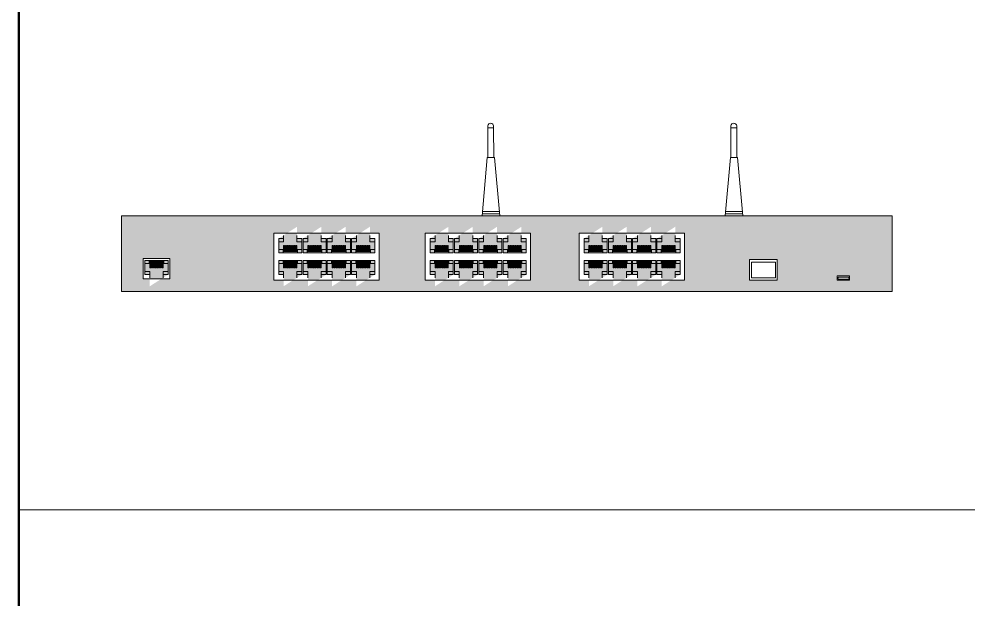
# Model space of a CAD drawing. Header units: millimetres. Extents: x 4247 to 622543, y -201358 to 142419.
# Drawn here: x 4247 to 5393, y -126003 to -125303 of the extents above; entities that cross this region are included whole.
import ezdxf

# ---------------------------------------------------------------- set-up
doc = ezdxf.new("R2010")
doc.units = ezdxf.units.MM
doc.layers.add('Узлы', color=7, linetype='Continuous')

# ---------------------------------------------------------------- blocks, each defined once
blk = doc.blocks.new('Комм')
at = {"lineweight": 15}
h = blk.add_hatch(color=9, dxfattribs=at)
h.dxf.hatch_style = 1
h.paths.add_polyline_path([(244313.4, 138772.4), (249936.9, 138772.4), (249936.9, 139324.5), (244313.4, 139324.5)])
h.paths.add_polyline_path([(244471.4, 139013.5), (244666.2, 139013.5), (244666.2, 138865), (244471.4, 138865)], flags=16)
h.paths.add_polyline_path([(244485.5, 138998.9), (244654, 138998.9), (244654, 138894.8), (244520.7, 138809.9), (244520.7, 138894.8), (244485.5, 138894.8)], flags=16)
h.paths.add_polyline_path([(245424.9, 139197.7), (246193.4, 139197.7), (246193.4, 138855.2), (245424.9, 138855.2)], flags=16)
h.paths.add_polyline_path([(245461.3, 139158), (245594.3, 139243.5), (245594.3, 139158), (245629.8, 139158), (245629.8, 139054), (245461.3, 139054)], flags=16)
h.paths.add_polyline_path([(245461.3, 138998.9), (245629.8, 138998.9), (245629.8, 138894.8), (245496.5, 138809.9), (245496.5, 138894.8), (245461.3, 138894.8)], flags=16)
h.paths.add_polyline_path([(245638.6, 139158), (245771.6, 139243.5), (245771.6, 139158), (245807.1, 139158), (245807.1, 139054), (245638.6, 139054)], flags=16)
h.paths.add_polyline_path([(245638.6, 138998.9), (245807.1, 138998.9), (245807.1, 138894.8), (245673.8, 138809.9), (245673.8, 138894.8), (245638.6, 138894.8)], flags=16)
h.paths.add_polyline_path([(245815.9, 139158), (245948.8, 139243.5), (245948.8, 139158), (245984.4, 139158), (245984.4, 139054), (245815.9, 139054)], flags=16)
h.paths.add_polyline_path([(245815.9, 138998.9), (245984.4, 138998.9), (245984.4, 138894.8), (245851.1, 138809.9), (245851.1, 138894.8), (245815.9, 138894.8)], flags=16)
h.paths.add_polyline_path([(245993.1, 139158), (246126.1, 139243.5), (246126.1, 139158), (246161.6, 139158), (246161.6, 139054), (245993.1, 139054)], flags=16)
h.paths.add_polyline_path([(245993.1, 138998.9), (246161.6, 138998.9), (246161.6, 138894.8), (246028.3, 138809.9), (246028.3, 138894.8), (245993.1, 138894.8)], flags=16)
h.paths.add_polyline_path([(246529.7, 139197.7), (247298.2, 139197.7), (247298.2, 138855.2), (246529.7, 138855.2)], flags=16)
h.paths.add_polyline_path([(246566.1, 139158), (246699.1, 139243.5), (246699.1, 139158), (246734.6, 139158), (246734.6, 139054), (246566.1, 139054)], flags=16)
h.paths.add_polyline_path([(246566.1, 138998.9), (246734.6, 138998.9), (246734.6, 138894.8), (246601.3, 138809.9), (246601.3, 138894.8), (246566.1, 138894.8)], flags=16)
h.paths.add_polyline_path([(246743.4, 139158), (246876.4, 139243.5), (246876.4, 139158), (246911.9, 139158), (246911.9, 139054), (246743.4, 139054)], flags=16)
h.paths.add_polyline_path([(246743.4, 138998.9), (246911.9, 138998.9), (246911.9, 138894.8), (246778.6, 138809.9), (246778.6, 138894.8), (246743.4, 138894.8)], flags=16)
h.paths.add_polyline_path([(246920.7, 139158), (247053.7, 139243.5), (247053.7, 139158), (247089.2, 139158), (247089.2, 139054), (246920.7, 139054)], flags=16)
h.paths.add_polyline_path([(246920.7, 138998.9), (247089.2, 138998.9), (247089.2, 138894.8), (246955.9, 138809.9), (246955.9, 138894.8), (246920.7, 138894.8)], flags=16)
h.paths.add_polyline_path([(247098, 139158), (247230.9, 139243.5), (247230.9, 139158), (247266.5, 139158), (247266.5, 139054), (247098, 139054)], flags=16)
h.paths.add_polyline_path([(247098, 138998.9), (247266.5, 138998.9), (247266.5, 138894.8), (247133.2, 138809.9), (247133.2, 138894.8), (247098, 138894.8)], flags=16)
h.paths.add_polyline_path([(247652, 139197.7), (248420.6, 139197.7), (248420.6, 138855.2), (247652, 138855.2)], flags=16)
h.paths.add_polyline_path([(247688.5, 139158), (247821.5, 139243.5), (247821.5, 139158), (247857, 139158), (247857, 139054), (247688.5, 139054)], flags=16)
h.paths.add_polyline_path([(247688.5, 138998.9), (247857, 138998.9), (247857, 138894.8), (247723.7, 138809.9), (247723.7, 138894.8), (247688.5, 138894.8)], flags=16)
h.paths.add_polyline_path([(247865.8, 139158), (247998.7, 139243.5), (247998.7, 139158), (248034.3, 139158), (248034.3, 139054), (247865.8, 139054)], flags=16)
h.paths.add_polyline_path([(247865.8, 138998.9), (248034.3, 138998.9), (248034.3, 138894.8), (247901, 138809.9), (247901, 138894.8), (247865.8, 138894.8)], flags=16)
h.paths.add_polyline_path([(248043, 139158), (248176, 139243.5), (248176, 139158), (248211.5, 139158), (248211.5, 139054), (248043, 139054)], flags=16)
h.paths.add_polyline_path([(248043, 138998.9), (248211.5, 138998.9), (248211.5, 138894.8), (248078.2, 138809.9), (248078.2, 138894.8), (248043, 138894.8)], flags=16)
h.paths.add_polyline_path([(248220.3, 139158), (248353.3, 139243.5), (248353.3, 139158), (248388.8, 139158), (248388.8, 139054), (248220.3, 139054)], flags=16)
h.paths.add_polyline_path([(248220.3, 138998.9), (248388.8, 138998.9), (248388.8, 138894.8), (248255.5, 138809.9), (248255.5, 138894.8), (248220.3, 138894.8)], flags=16)
h.paths.add_polyline_path([(248894.9, 139004.3), (249096.9, 139004.3), (249096.9, 138855.2), (248894.9, 138855.2)], flags=16)
h.paths.add_polyline_path([(248909.9, 138984.9), (249085.4, 138984.9), (249085.4, 138872.2), (248909.9, 138872.2)], flags=0)
h.paths.add_polyline_path([(249533.7, 138885.7), (249625.6, 138885.7), (249625.6, 138855.2), (249533.7, 138855.2)], flags=16)
h.paths.add_polyline_path([(249545.3, 138877.5), (249611.6, 138877.5, -1), (249616.4, 138861.8), (249550.1, 138861.8, -1)], flags=0)
at = {"lineweight": 5}
for p, q in [((245496.5, 139158), (245461.3, 139158)), ((245461.3, 139158), (245461.3, 139054)), ((245496.5, 139180.7), (245496.5, 139134.8)), ((245594.3, 139134.8), (245594.3, 139180.7)), ((245629.8, 139158), (245594.3, 139158)), ((245629.8, 139054), (245629.8, 139158)), ((245673.8, 139158), (245638.6, 139158)), ((245638.6, 139158), (245638.6, 139054)), ((245673.8, 139180.7), (245673.8, 139134.8)), ((245771.6, 139134.8), (245771.6, 139180.7)), ((245807.1, 139158), (245771.6, 139158)), ((245807.1, 139054), (245807.1, 139158)), ((245851.1, 139158), (245815.9, 139158)), ((245815.9, 139158), (245815.9, 139054)), ((245851.1, 139180.7), (245851.1, 139134.8)), ((245948.8, 139134.8), (245948.8, 139180.7)), ((245984.4, 139158), (245948.8, 139158)), ((245984.4, 139054), (245984.4, 139158)), ((246028.3, 139158), (245993.1, 139158)), ((245993.1, 139158), (245993.1, 139054)), ((246028.3, 139180.7), (246028.3, 139134.8)), ((246126.1, 139134.8), (246126.1, 139180.7)), ((246161.6, 139158), (246126.1, 139158)), ((246161.6, 139054), (246161.6, 139158)), ((246601.3, 139158), (246566.1, 139158)), ((246566.1, 139158), (246566.1, 139054)), ((246601.3, 139180.7), (246601.3, 139134.8)), ((246699.1, 139134.8), (246699.1, 139180.7)), ((246734.6, 139158), (246699.1, 139158)), ((246734.6, 139054), (246734.6, 139158)), ((246778.6, 139158), (246743.4, 139158)), ((246743.4, 139158), (246743.4, 139054)), ((246778.6, 139180.7), (246778.6, 139134.8)), ((246876.4, 139134.8), (246876.4, 139180.7)), ((246911.9, 139158), (246876.4, 139158)), ((246911.9, 139054), (246911.9, 139158)), ((246955.9, 139158), (246920.7, 139158)), ((246920.7, 139158), (246920.7, 139054)), ((246955.9, 139180.7), (246955.9, 139134.8)), ((247053.7, 139134.8), (247053.7, 139180.7)), ((247089.2, 139158), (247053.7, 139158)), ((247089.2, 139054), (247089.2, 139158)), ((247133.2, 139158), (247098, 139158)), ((247098, 139158), (247098, 139054)), ((247133.2, 139180.7), (247133.2, 139134.8)), ((247230.9, 139134.8), (247230.9, 139180.7)), ((247266.5, 139158), (247230.9, 139158)), ((247266.5, 139054), (247266.5, 139158)), ((247723.7, 139158), (247688.5, 139158)), ((247688.5, 139158), (247688.5, 139054)), ((247723.7, 139180.7), (247723.7, 139134.8)), ((247821.5, 139134.8), (247821.5, 139180.7)), ((247857, 139158), (247821.5, 139158)), ((247857, 139054), (247857, 139158)), ((247901, 139158), (247865.8, 139158)), ((247865.8, 139158), (247865.8, 139054)), ((247901, 139180.7), (247901, 139134.8)), ((247998.7, 139134.8), (247998.7, 139180.7)), ((248034.3, 139158), (247998.7, 139158)), ((248034.3, 139054), (248034.3, 139158)), ((248078.2, 139158), (248043, 139158)), ((248043, 139158), (248043, 139054)), ((248078.2, 139180.7), (248078.2, 139134.8)), ((248176, 139134.8), (248176, 139180.7)), ((248211.5, 139158), (248176, 139158)), ((248211.5, 139054), (248211.5, 139158)), ((248255.5, 139158), (248220.3, 139158)), ((248220.3, 139158), (248220.3, 139054)), ((248255.5, 139180.7), (248255.5, 139134.8)), ((248353.3, 139134.8), (248353.3, 139180.7)), ((248388.8, 139158), (248353.3, 139158)), ((248388.8, 139054), (248388.8, 139158)), ((245461.3, 139134.8), (245496.5, 139134.8)), ((245492.8, 139077.6), (245461.3, 139077.6)), ((245492.8, 139077.6), (245492.8, 139054)), ((245504.4, 139108.1), (245497.2, 139108.1)), ((245497.2, 139108.1), (245497.2, 139063.1)), ((245504.4, 139108.1), (245504.4, 139063.1)), ((245517, 139108.1), (245510.1, 139108.1)), ((245510.1, 139108.1), (245510.1, 139063.1)), ((245517, 139108.1), (245517, 139063.1)), ((245529.9, 139108.1), (245522.6, 139108.1)), ((245522.6, 139108.1), (245522.6, 139063.1)), ((245529.9, 139108.1), (245529.9, 139063.1)), ((245542.4, 139108.1), (245535.5, 139108.1)), ((245535.5, 139108.1), (245535.5, 139063.1)), ((245542.4, 139108.1), (245542.4, 139063.1)), ((245555.3, 139108.1), (245548.4, 139108.1)), ((245548.4, 139108.1), (245548.4, 139063.1)), ((245555.3, 139108.1), (245555.3, 139063.1)), ((245568.2, 139108.1), (245561, 139108.1)), ((245561, 139108.1), (245561, 139063.1)), ((245568.2, 139108.1), (245568.2, 139063.1)), ((245580.8, 139108.1), (245573.9, 139108.1)), ((245573.9, 139108.1), (245573.9, 139063.1)), ((245580.8, 139108.1), (245580.8, 139063.1)), ((245593.7, 139108.1), (245586.8, 139108.1)), ((245586.8, 139108.1), (245586.8, 139063.1)), ((245593.7, 139108.1), (245593.7, 139063.1)), ((245629.8, 139134.8), (245594.3, 139134.8)), ((245598.1, 139077.6), (245629.8, 139077.6)), ((245598.1, 139077.6), (245598.1, 139054)), ((245638.6, 139134.8), (245673.8, 139134.8)), ((245670, 139077.6), (245638.6, 139077.6)), ((245670, 139077.6), (245670, 139054)), ((245681.7, 139108.1), (245674.4, 139108.1)), ((245674.4, 139108.1), (245674.4, 139063.1)), ((245681.7, 139108.1), (245681.7, 139063.1)), ((245694.2, 139108.1), (245687.3, 139108.1)), ((245687.3, 139108.1), (245687.3, 139063.1)), ((245694.2, 139108.1), (245694.2, 139063.1)), ((245707.1, 139108.1), (245699.9, 139108.1)), ((245699.9, 139108.1), (245699.9, 139063.1)), ((245707.1, 139108.1), (245707.1, 139063.1)), ((245719.7, 139108.1), (245712.8, 139108.1)), ((245712.8, 139108.1), (245712.8, 139063.1)), ((245719.7, 139108.1), (245719.7, 139063.1)), ((245732.6, 139108.1), (245725.7, 139108.1)), ((245725.7, 139108.1), (245725.7, 139063.1)), ((245732.6, 139108.1), (245732.6, 139063.1)), ((245745.5, 139108.1), (245738.2, 139108.1)), ((245738.2, 139108.1), (245738.2, 139063.1)), ((245745.5, 139108.1), (245745.5, 139063.1)), ((245758.1, 139108.1), (245751.1, 139108.1)), ((245751.1, 139108.1), (245751.1, 139063.1)), ((245758.1, 139108.1), (245758.1, 139063.1)), ((245770.9, 139108.1), (245764, 139108.1)), ((245764, 139108.1), (245764, 139063.1)), ((245770.9, 139108.1), (245770.9, 139063.1)), ((245807.1, 139134.8), (245771.6, 139134.8)), ((245775.3, 139077.6), (245807.1, 139077.6)), ((245775.3, 139077.6), (245775.3, 139054)), ((245815.9, 139134.8), (245851.1, 139134.8)), ((245847.3, 139077.6), (245815.9, 139077.6)), ((245847.3, 139077.6), (245847.3, 139054)), ((245858.9, 139108.1), (245851.7, 139108.1)), ((245851.7, 139108.1), (245851.7, 139063.1)), ((245858.9, 139108.1), (245858.9, 139063.1)), ((245871.5, 139108.1), (245864.6, 139108.1)), ((245864.6, 139108.1), (245864.6, 139063.1)), ((245871.5, 139108.1), (245871.5, 139063.1)), ((245884.4, 139108.1), (245877.2, 139108.1)), ((245877.2, 139108.1), (245877.2, 139063.1)), ((245884.4, 139108.1), (245884.4, 139063.1)), ((245897, 139108.1), (245890.1, 139108.1)), ((245890.1, 139108.1), (245890.1, 139063.1)), ((245897, 139108.1), (245897, 139063.1)), ((245909.9, 139108.1), (245902.9, 139108.1)), ((245902.9, 139108.1), (245902.9, 139063.1)), ((245909.9, 139108.1), (245909.9, 139063.1)), ((245922.8, 139108.1), (245915.5, 139108.1)), ((245915.5, 139108.1), (245915.5, 139063.1)), ((245922.8, 139108.1), (245922.8, 139063.1)), ((245935.3, 139108.1), (245928.4, 139108.1)), ((245928.4, 139108.1), (245928.4, 139063.1)), ((245935.3, 139108.1), (245935.3, 139063.1)), ((245948.2, 139108.1), (245941.3, 139108.1)), ((245941.3, 139108.1), (245941.3, 139063.1)), ((245948.2, 139108.1), (245948.2, 139063.1)), ((245984.4, 139134.8), (245948.8, 139134.8)), ((245952.6, 139077.6), (245984.4, 139077.6)), ((245952.6, 139077.6), (245952.6, 139054)), ((245993.1, 139134.8), (246028.3, 139134.8)), ((246024.6, 139077.6), (245993.1, 139077.6)), ((246024.6, 139077.6), (246024.6, 139054)), ((246036.2, 139108.1), (246029, 139108.1)), ((246029, 139108.1), (246029, 139063.1)), ((246036.2, 139108.1), (246036.2, 139063.1)), ((246048.8, 139108.1), (246041.9, 139108.1)), ((246041.9, 139108.1), (246041.9, 139063.1)), ((246048.8, 139108.1), (246048.8, 139063.1)), ((246061.7, 139108.1), (246054.4, 139108.1)), ((246054.4, 139108.1), (246054.4, 139063.1)), ((246061.7, 139108.1), (246061.7, 139063.1)), ((246074.2, 139108.1), (246067.3, 139108.1)), ((246067.3, 139108.1), (246067.3, 139063.1)), ((246074.2, 139108.1), (246074.2, 139063.1)), ((246087.1, 139108.1), (246080.2, 139108.1)), ((246080.2, 139108.1), (246080.2, 139063.1)), ((246087.1, 139108.1), (246087.1, 139063.1)), ((246100, 139108.1), (246092.8, 139108.1)), ((246092.8, 139108.1), (246092.8, 139063.1)), ((246100, 139108.1), (246100, 139063.1)), ((246112.6, 139108.1), (246105.7, 139108.1)), ((246105.7, 139108.1), (246105.7, 139063.1)), ((246112.6, 139108.1), (246112.6, 139063.1)), ((246125.5, 139108.1), (246118.6, 139108.1)), ((246118.6, 139108.1), (246118.6, 139063.1)), ((246125.5, 139108.1), (246125.5, 139063.1)), ((246161.6, 139134.8), (246126.1, 139134.8)), ((246129.9, 139077.6), (246161.6, 139077.6)), ((246129.9, 139077.6), (246129.9, 139054)), ((246566.1, 139134.8), (246601.3, 139134.8)), ((246597.6, 139077.6), (246566.1, 139077.6)), ((246597.6, 139077.6), (246597.6, 139054)), ((246609.2, 139108.1), (246602, 139108.1)), ((246602, 139108.1), (246602, 139063.1)), ((246609.2, 139108.1), (246609.2, 139063.1)), ((246621.8, 139108.1), (246614.9, 139108.1)), ((246614.9, 139108.1), (246614.9, 139063.1)), ((246621.8, 139108.1), (246621.8, 139063.1)), ((246634.7, 139108.1), (246627.4, 139108.1)), ((246627.4, 139108.1), (246627.4, 139063.1)), ((246634.7, 139108.1), (246634.7, 139063.1)), ((246647.2, 139108.1), (246640.3, 139108.1)), ((246640.3, 139108.1), (246640.3, 139063.1)), ((246647.2, 139108.1), (246647.2, 139063.1)), ((246660.1, 139108.1), (246653.2, 139108.1)), ((246653.2, 139108.1), (246653.2, 139063.1)), ((246660.1, 139108.1), (246660.1, 139063.1)), ((246673, 139108.1), (246665.8, 139108.1)), ((246665.8, 139108.1), (246665.8, 139063.1)), ((246673, 139108.1), (246673, 139063.1)), ((246685.6, 139108.1), (246678.7, 139108.1)), ((246678.7, 139108.1), (246678.7, 139063.1)), ((246685.6, 139108.1), (246685.6, 139063.1)), ((246698.5, 139108.1), (246691.6, 139108.1)), ((246691.6, 139108.1), (246691.6, 139063.1)), ((246698.5, 139108.1), (246698.5, 139063.1)), ((246734.6, 139134.8), (246699.1, 139134.8)), ((246702.9, 139077.6), (246734.6, 139077.6)), ((246702.9, 139077.6), (246702.9, 139054)), ((246743.4, 139134.8), (246778.6, 139134.8)), ((246774.8, 139077.6), (246743.4, 139077.6)), ((246774.8, 139077.6), (246774.8, 139054)), ((246786.5, 139108.1), (246779.2, 139108.1)), ((246779.2, 139108.1), (246779.2, 139063.1)), ((246786.5, 139108.1), (246786.5, 139063.1)), ((246799.1, 139108.1), (246792.1, 139108.1)), ((246792.1, 139108.1), (246792.1, 139063.1)), ((246799.1, 139108.1), (246799.1, 139063.1)), ((246811.9, 139108.1), (246804.7, 139108.1)), ((246804.7, 139108.1), (246804.7, 139063.1)), ((246811.9, 139108.1), (246811.9, 139063.1)), ((246824.5, 139108.1), (246817.6, 139108.1)), ((246817.6, 139108.1), (246817.6, 139063.1)), ((246824.5, 139108.1), (246824.5, 139063.1)), ((246837.4, 139108.1), (246830.5, 139108.1)), ((246830.5, 139108.1), (246830.5, 139063.1)), ((246837.4, 139108.1), (246837.4, 139063.1)), ((246850.3, 139108.1), (246843.1, 139108.1)), ((246843.1, 139108.1), (246843.1, 139063.1)), ((246850.3, 139108.1), (246850.3, 139063.1)), ((246862.9, 139108.1), (246856, 139108.1)), ((246856, 139108.1), (246856, 139063.1)), ((246862.9, 139108.1), (246862.9, 139063.1)), ((246875.8, 139108.1), (246868.8, 139108.1)), ((246868.8, 139108.1), (246868.8, 139063.1)), ((246875.8, 139108.1), (246875.8, 139063.1)), ((246911.9, 139134.8), (246876.4, 139134.8)), ((246880.2, 139077.6), (246911.9, 139077.6)), ((246880.2, 139077.6), (246880.2, 139054)), ((246920.7, 139134.8), (246955.9, 139134.8)), ((246952.1, 139077.6), (246920.7, 139077.6)), ((246952.1, 139077.6), (246952.1, 139054)), ((246963.7, 139108.1), (246956.5, 139108.1)), ((246956.5, 139108.1), (246956.5, 139063.1)), ((246963.7, 139108.1), (246963.7, 139063.1)), ((246976.3, 139108.1), (246969.4, 139108.1)), ((246969.4, 139108.1), (246969.4, 139063.1)), ((246976.3, 139108.1), (246976.3, 139063.1)), ((246989.2, 139108.1), (246982, 139108.1)), ((246982, 139108.1), (246982, 139063.1)), ((246989.2, 139108.1), (246989.2, 139063.1)), ((247001.8, 139108.1), (246994.9, 139108.1)), ((246994.9, 139108.1), (246994.9, 139063.1)), ((247001.8, 139108.1), (247001.8, 139063.1)), ((247014.7, 139108.1), (247007.8, 139108.1)), ((247007.8, 139108.1), (247007.8, 139063.1)), ((247014.7, 139108.1), (247014.7, 139063.1)), ((247027.6, 139108.1), (247020.3, 139108.1)), ((247020.3, 139108.1), (247020.3, 139063.1)), ((247027.6, 139108.1), (247027.6, 139063.1)), ((247040.1, 139108.1), (247033.2, 139108.1)), ((247033.2, 139108.1), (247033.2, 139063.1)), ((247040.1, 139108.1), (247040.1, 139063.1)), ((247053, 139108.1), (247046.1, 139108.1)), ((247046.1, 139108.1), (247046.1, 139063.1)), ((247053, 139108.1), (247053, 139063.1)), ((247089.2, 139134.8), (247053.7, 139134.8)), ((247057.4, 139077.6), (247089.2, 139077.6)), ((247057.4, 139077.6), (247057.4, 139054)), ((247098, 139134.8), (247133.2, 139134.8)), ((247129.4, 139077.6), (247098, 139077.6)), ((247129.4, 139077.6), (247129.4, 139054)), ((247141, 139108.1), (247133.8, 139108.1)), ((247133.8, 139108.1), (247133.8, 139063.1)), ((247141, 139108.1), (247141, 139063.1)), ((247153.6, 139108.1), (247146.7, 139108.1)), ((247146.7, 139108.1), (247146.7, 139063.1)), ((247153.6, 139108.1), (247153.6, 139063.1)), ((247166.5, 139108.1), (247159.3, 139108.1)), ((247159.3, 139108.1), (247159.3, 139063.1)), ((247166.5, 139108.1), (247166.5, 139063.1)), ((247179.1, 139108.1), (247172.1, 139108.1)), ((247172.1, 139108.1), (247172.1, 139063.1)), ((247179.1, 139108.1), (247179.1, 139063.1)), ((247191.9, 139108.1), (247185, 139108.1)), ((247185, 139108.1), (247185, 139063.1)), ((247191.9, 139108.1), (247191.9, 139063.1)), ((247204.8, 139108.1), (247197.6, 139108.1)), ((247197.6, 139108.1), (247197.6, 139063.1)), ((247204.8, 139108.1), (247204.8, 139063.1)), ((247217.4, 139108.1), (247210.5, 139108.1)), ((247210.5, 139108.1), (247210.5, 139063.1)), ((247217.4, 139108.1), (247217.4, 139063.1)), ((247230.3, 139108.1), (247223.4, 139108.1)), ((247223.4, 139108.1), (247223.4, 139063.1)), ((247230.3, 139108.1), (247230.3, 139063.1)), ((247266.5, 139134.8), (247230.9, 139134.8)), ((247234.7, 139077.6), (247266.5, 139077.6)), ((247234.7, 139077.6), (247234.7, 139054)), ((247688.5, 139134.8), (247723.7, 139134.8)), ((247719.9, 139077.6), (247688.5, 139077.6)), ((247719.9, 139077.6), (247719.9, 139054)), ((247731.6, 139108.1), (247724.3, 139108.1)), ((247724.3, 139108.1), (247724.3, 139063.1)), ((247731.6, 139108.1), (247731.6, 139063.1)), ((247744.1, 139108.1), (247737.2, 139108.1)), ((247737.2, 139108.1), (247737.2, 139063.1)), ((247744.1, 139108.1), (247744.1, 139063.1)), ((247757, 139108.1), (247749.8, 139108.1)), ((247749.8, 139108.1), (247749.8, 139063.1)), ((247757, 139108.1), (247757, 139063.1)), ((247769.6, 139108.1), (247762.7, 139108.1)), ((247762.7, 139108.1), (247762.7, 139063.1)), ((247769.6, 139108.1), (247769.6, 139063.1)), ((247782.5, 139108.1), (247775.6, 139108.1)), ((247775.6, 139108.1), (247775.6, 139063.1)), ((247782.5, 139108.1), (247782.5, 139063.1)), ((247795.4, 139108.1), (247788.1, 139108.1)), ((247788.1, 139108.1), (247788.1, 139063.1)), ((247795.4, 139108.1), (247795.4, 139063.1)), ((247807.9, 139108.1), (247801, 139108.1)), ((247801, 139108.1), (247801, 139063.1)), ((247807.9, 139108.1), (247807.9, 139063.1)), ((247820.8, 139108.1), (247813.9, 139108.1)), ((247813.9, 139108.1), (247813.9, 139063.1)), ((247820.8, 139108.1), (247820.8, 139063.1)), ((247857, 139134.8), (247821.5, 139134.8)), ((247825.2, 139077.6), (247857, 139077.6)), ((247825.2, 139077.6), (247825.2, 139054)), ((247865.8, 139134.8), (247901, 139134.8)), ((247897.2, 139077.6), (247865.8, 139077.6)), ((247897.2, 139077.6), (247897.2, 139054)), ((247908.8, 139108.1), (247901.6, 139108.1)), ((247901.6, 139108.1), (247901.6, 139063.1)), ((247908.8, 139108.1), (247908.8, 139063.1)), ((247921.4, 139108.1), (247914.5, 139108.1)), ((247914.5, 139108.1), (247914.5, 139063.1)), ((247921.4, 139108.1), (247921.4, 139063.1)), ((247934.3, 139108.1), (247927.1, 139108.1)), ((247927.1, 139108.1), (247927.1, 139063.1)), ((247934.3, 139108.1), (247934.3, 139063.1)), ((247946.9, 139108.1), (247940, 139108.1)), ((247940, 139108.1), (247940, 139063.1)), ((247946.9, 139108.1), (247946.9, 139063.1)), ((247959.8, 139108.1), (247952.8, 139108.1)), ((247952.8, 139108.1), (247952.8, 139063.1)), ((247959.8, 139108.1), (247959.8, 139063.1)), ((247972.6, 139108.1), (247965.4, 139108.1)), ((247965.4, 139108.1), (247965.4, 139063.1)), ((247972.6, 139108.1), (247972.6, 139063.1)), ((247985.2, 139108.1), (247978.3, 139108.1)), ((247978.3, 139108.1), (247978.3, 139063.1)), ((247985.2, 139108.1), (247985.2, 139063.1)), ((247998.1, 139108.1), (247991.2, 139108.1)), ((247991.2, 139108.1), (247991.2, 139063.1)), ((247998.1, 139108.1), (247998.1, 139063.1)), ((248034.3, 139134.8), (247998.7, 139134.8)), ((248002.5, 139077.6), (248034.3, 139077.6)), ((248002.5, 139077.6), (248002.5, 139054)), ((248043, 139134.8), (248078.2, 139134.8)), ((248074.5, 139077.6), (248043, 139077.6)), ((248074.5, 139077.6), (248074.5, 139054)), ((248086.1, 139108.1), (248078.9, 139108.1)), ((248078.9, 139108.1), (248078.9, 139063.1)), ((248086.1, 139108.1), (248086.1, 139063.1)), ((248098.7, 139108.1), (248091.8, 139108.1)), ((248091.8, 139108.1), (248091.8, 139063.1)), ((248098.7, 139108.1), (248098.7, 139063.1)), ((248111.6, 139108.1), (248104.3, 139108.1)), ((248104.3, 139108.1), (248104.3, 139063.1)), ((248111.6, 139108.1), (248111.6, 139063.1)), ((248124.1, 139108.1), (248117.2, 139108.1)), ((248117.2, 139108.1), (248117.2, 139063.1)), ((248124.1, 139108.1), (248124.1, 139063.1)), ((248137, 139108.1), (248130.1, 139108.1)), ((248130.1, 139108.1), (248130.1, 139063.1)), ((248137, 139108.1), (248137, 139063.1)), ((248149.9, 139108.1), (248142.7, 139108.1)), ((248142.7, 139108.1), (248142.7, 139063.1)), ((248149.9, 139108.1), (248149.9, 139063.1)), ((248162.5, 139108.1), (248155.6, 139108.1)), ((248155.6, 139108.1), (248155.6, 139063.1)), ((248162.5, 139108.1), (248162.5, 139063.1)), ((248175.4, 139108.1), (248168.5, 139108.1)), ((248168.5, 139108.1), (248168.5, 139063.1)), ((248175.4, 139108.1), (248175.4, 139063.1)), ((248211.5, 139134.8), (248176, 139134.8)), ((248179.8, 139077.6), (248211.5, 139077.6)), ((248179.8, 139077.6), (248179.8, 139054)), ((248220.3, 139134.8), (248255.5, 139134.8)), ((248251.7, 139077.6), (248220.3, 139077.6)), ((248251.7, 139077.6), (248251.7, 139054)), ((248263.4, 139108.1), (248256.1, 139108.1)), ((248256.1, 139108.1), (248256.1, 139063.1)), ((248263.4, 139108.1), (248263.4, 139063.1)), ((248275.9, 139108.1), (248269, 139108.1)), ((248269, 139108.1), (248269, 139063.1)), ((248275.9, 139108.1), (248275.9, 139063.1)), ((248288.8, 139108.1), (248281.6, 139108.1)), ((248281.6, 139108.1), (248281.6, 139063.1)), ((248288.8, 139108.1), (248288.8, 139063.1)), ((248301.4, 139108.1), (248294.5, 139108.1)), ((248294.5, 139108.1), (248294.5, 139063.1)), ((248301.4, 139108.1), (248301.4, 139063.1)), ((248314.3, 139108.1), (248307.4, 139108.1)), ((248307.4, 139108.1), (248307.4, 139063.1)), ((248314.3, 139108.1), (248314.3, 139063.1)), ((248327.2, 139108.1), (248320, 139108.1)), ((248320, 139108.1), (248320, 139063.1)), ((248327.2, 139108.1), (248327.2, 139063.1)), ((248339.8, 139108.1), (248332.8, 139108.1)), ((248332.8, 139108.1), (248332.8, 139063.1)), ((248339.8, 139108.1), (248339.8, 139063.1)), ((248352.7, 139108.1), (248345.7, 139108.1)), ((248345.7, 139108.1), (248345.7, 139063.1)), ((248352.7, 139108.1), (248352.7, 139063.1)), ((248388.8, 139134.8), (248353.3, 139134.8)), ((248357.1, 139077.6), (248388.8, 139077.6)), ((248357.1, 139077.6), (248357.1, 139054)), ((245461.3, 139054), (245629.8, 139054)), ((245492.8, 139063.1), (245598.1, 139063.1)), ((245638.6, 139054), (245807.1, 139054)), ((245670, 139063.1), (245775.3, 139063.1)), ((245815.9, 139054), (245984.4, 139054)), ((245847.3, 139063.1), (245952.6, 139063.1)), ((245993.1, 139054), (246161.6, 139054)), ((246024.6, 139063.1), (246129.9, 139063.1)), ((246566.1, 139054), (246734.6, 139054)), ((246597.6, 139063.1), (246702.9, 139063.1)), ((246743.4, 139054), (246911.9, 139054)), ((246774.8, 139063.1), (246880.2, 139063.1)), ((246920.7, 139054), (247089.2, 139054)), ((246952.1, 139063.1), (247057.4, 139063.1)), ((247098, 139054), (247266.5, 139054)), ((247129.4, 139063.1), (247234.7, 139063.1)), ((247688.5, 139054), (247857, 139054)), ((247719.9, 139063.1), (247825.2, 139063.1)), ((247865.8, 139054), (248034.3, 139054)), ((247897.2, 139063.1), (248002.5, 139063.1)), ((248043, 139054), (248211.5, 139054)), ((248074.5, 139063.1), (248179.8, 139063.1)), ((248220.3, 139054), (248388.8, 139054)), ((248251.7, 139063.1), (248357.1, 139063.1)), ((244485.5, 138894.8), (244485.5, 138998.9)), ((244485.5, 138998.9), (244654, 138998.9)), ((244516.9, 138975.3), (244485.5, 138975.3)), ((244516.9, 138975.3), (244516.9, 138998.9)), ((244516.9, 138989.7), (244622.2, 138989.7)), ((244521.3, 138944.8), (244521.3, 138989.7)), ((244528.6, 138944.8), (244521.3, 138944.8)), ((244528.6, 138944.8), (244528.6, 138989.7)), ((244534.2, 138944.8), (244534.2, 138989.7)), ((244541.1, 138944.8), (244534.2, 138944.8)), ((244541.1, 138944.8), (244541.1, 138989.7)), ((244546.8, 138944.8), (244546.8, 138989.7)), ((244554, 138944.8), (244546.8, 138944.8)), ((244554, 138944.8), (244554, 138989.7)), ((244559.7, 138944.8), (244559.7, 138989.7)), ((244566.6, 138944.8), (244559.7, 138944.8)), ((244566.6, 138944.8), (244566.6, 138989.7)), ((244572.6, 138944.8), (244572.6, 138989.7)), ((244579.5, 138944.8), (244572.6, 138944.8)), ((244579.5, 138944.8), (244579.5, 138989.7)), ((244585.1, 138944.8), (244585.1, 138989.7)), ((244592.4, 138944.8), (244585.1, 138944.8)), ((244592.4, 138944.8), (244592.4, 138989.7)), ((244598, 138944.8), (244598, 138989.7)), ((244604.9, 138944.8), (244598, 138944.8)), ((244604.9, 138944.8), (244604.9, 138989.7)), ((244610.9, 138944.8), (244610.9, 138989.7)), ((244617.8, 138944.8), (244610.9, 138944.8)), ((244617.8, 138944.8), (244617.8, 138989.7)), ((244622.2, 138975.3), (244622.2, 138998.9)), ((244622.2, 138975.3), (244654, 138975.3)), ((244654, 138998.9), (244654, 138894.8)), ((245461.3, 138894.8), (245461.3, 138998.9)), ((245461.3, 138998.9), (245629.8, 138998.9)), ((245492.8, 138975.3), (245461.3, 138975.3)), ((245492.8, 138975.3), (245492.8, 138998.9)), ((245492.8, 138989.7), (245598.1, 138989.7)), ((245497.2, 138944.8), (245497.2, 138989.7)), ((245504.4, 138944.8), (245497.2, 138944.8)), ((245504.4, 138944.8), (245504.4, 138989.7)), ((245510.1, 138944.8), (245510.1, 138989.7)), ((245517, 138944.8), (245510.1, 138944.8)), ((245517, 138944.8), (245517, 138989.7)), ((245522.6, 138944.8), (245522.6, 138989.7)), ((245529.9, 138944.8), (245522.6, 138944.8)), ((245529.9, 138944.8), (245529.9, 138989.7)), ((245535.5, 138944.8), (245535.5, 138989.7)), ((245542.4, 138944.8), (245535.5, 138944.8)), ((245542.4, 138944.8), (245542.4, 138989.7)), ((245548.4, 138944.8), (245548.4, 138989.7)), ((245555.3, 138944.8), (245548.4, 138944.8)), ((245555.3, 138944.8), (245555.3, 138989.7)), ((245561, 138944.8), (245561, 138989.7)), ((245568.2, 138944.8), (245561, 138944.8)), ((245568.2, 138944.8), (245568.2, 138989.7)), ((245573.9, 138944.8), (245573.9, 138989.7)), ((245580.8, 138944.8), (245573.9, 138944.8)), ((245580.8, 138944.8), (245580.8, 138989.7)), ((245586.8, 138944.8), (245586.8, 138989.7)), ((245593.7, 138944.8), (245586.8, 138944.8)), ((245593.7, 138944.8), (245593.7, 138989.7)), ((245598.1, 138975.3), (245598.1, 138998.9)), ((245598.1, 138975.3), (245629.8, 138975.3)), ((245629.8, 138998.9), (245629.8, 138894.8)), ((245638.6, 138894.8), (245638.6, 138998.9)), ((245638.6, 138998.9), (245807.1, 138998.9)), ((245670, 138975.3), (245638.6, 138975.3)), ((245670, 138975.3), (245670, 138998.9)), ((245670, 138989.7), (245775.3, 138989.7)), ((245674.4, 138944.8), (245674.4, 138989.7)), ((245681.7, 138944.8), (245674.4, 138944.8)), ((245681.7, 138944.8), (245681.7, 138989.7)), ((245687.3, 138944.8), (245687.3, 138989.7)), ((245694.2, 138944.8), (245687.3, 138944.8)), ((245694.2, 138944.8), (245694.2, 138989.7)), ((245699.9, 138944.8), (245699.9, 138989.7)), ((245707.1, 138944.8), (245699.9, 138944.8)), ((245707.1, 138944.8), (245707.1, 138989.7)), ((245712.8, 138944.8), (245712.8, 138989.7)), ((245719.7, 138944.8), (245712.8, 138944.8)), ((245719.7, 138944.8), (245719.7, 138989.7)), ((245725.7, 138944.8), (245725.7, 138989.7)), ((245732.6, 138944.8), (245725.7, 138944.8)), ((245732.6, 138944.8), (245732.6, 138989.7)), ((245738.2, 138944.8), (245738.2, 138989.7)), ((245745.5, 138944.8), (245738.2, 138944.8)), ((245745.5, 138944.8), (245745.5, 138989.7)), ((245751.1, 138944.8), (245751.1, 138989.7)), ((245758.1, 138944.8), (245751.1, 138944.8)), ((245758.1, 138944.8), (245758.1, 138989.7)), ((245764, 138944.8), (245764, 138989.7)), ((245770.9, 138944.8), (245764, 138944.8)), ((245770.9, 138944.8), (245770.9, 138989.7)), ((245775.3, 138975.3), (245775.3, 138998.9)), ((245775.3, 138975.3), (245807.1, 138975.3)), ((245807.1, 138998.9), (245807.1, 138894.8)), ((245815.9, 138894.8), (245815.9, 138998.9)), ((245815.9, 138998.9), (245984.4, 138998.9)), ((245847.3, 138975.3), (245815.9, 138975.3)), ((245847.3, 138975.3), (245847.3, 138998.9)), ((245847.3, 138989.7), (245952.6, 138989.7)), ((245851.7, 138944.8), (245851.7, 138989.7)), ((245858.9, 138944.8), (245851.7, 138944.8)), ((245858.9, 138944.8), (245858.9, 138989.7)), ((245864.6, 138944.8), (245864.6, 138989.7)), ((245871.5, 138944.8), (245864.6, 138944.8)), ((245871.5, 138944.8), (245871.5, 138989.7)), ((245877.2, 138944.8), (245877.2, 138989.7)), ((245884.4, 138944.8), (245877.2, 138944.8)), ((245884.4, 138944.8), (245884.4, 138989.7)), ((245890.1, 138944.8), (245890.1, 138989.7)), ((245897, 138944.8), (245890.1, 138944.8)), ((245897, 138944.8), (245897, 138989.7)), ((245902.9, 138944.8), (245902.9, 138989.7)), ((245909.9, 138944.8), (245902.9, 138944.8)), ((245909.9, 138944.8), (245909.9, 138989.7)), ((245915.5, 138944.8), (245915.5, 138989.7)), ((245922.8, 138944.8), (245915.5, 138944.8)), ((245922.8, 138944.8), (245922.8, 138989.7)), ((245928.4, 138944.8), (245928.4, 138989.7)), ((245935.3, 138944.8), (245928.4, 138944.8)), ((245935.3, 138944.8), (245935.3, 138989.7)), ((245941.3, 138944.8), (245941.3, 138989.7)), ((245948.2, 138944.8), (245941.3, 138944.8)), ((245948.2, 138944.8), (245948.2, 138989.7)), ((245952.6, 138975.3), (245952.6, 138998.9)), ((245952.6, 138975.3), (245984.4, 138975.3)), ((245984.4, 138998.9), (245984.4, 138894.8)), ((245993.1, 138894.8), (245993.1, 138998.9)), ((245993.1, 138998.9), (246161.6, 138998.9)), ((246024.6, 138975.3), (245993.1, 138975.3)), ((246024.6, 138975.3), (246024.6, 138998.9)), ((246024.6, 138989.7), (246129.9, 138989.7)), ((246029, 138944.8), (246029, 138989.7)), ((246036.2, 138944.8), (246029, 138944.8)), ((246036.2, 138944.8), (246036.2, 138989.7)), ((246041.9, 138944.8), (246041.9, 138989.7)), ((246048.8, 138944.8), (246041.9, 138944.8)), ((246048.8, 138944.8), (246048.8, 138989.7)), ((246054.4, 138944.8), (246054.4, 138989.7)), ((246061.7, 138944.8), (246054.4, 138944.8)), ((246061.7, 138944.8), (246061.7, 138989.7)), ((246067.3, 138944.8), (246067.3, 138989.7)), ((246074.2, 138944.8), (246067.3, 138944.8)), ((246074.2, 138944.8), (246074.2, 138989.7)), ((246080.2, 138944.8), (246080.2, 138989.7)), ((246087.1, 138944.8), (246080.2, 138944.8)), ((246087.1, 138944.8), (246087.1, 138989.7)), ((246092.8, 138944.8), (246092.8, 138989.7)), ((246100, 138944.8), (246092.8, 138944.8)), ((246100, 138944.8), (246100, 138989.7)), ((246105.7, 138944.8), (246105.7, 138989.7)), ((246112.6, 138944.8), (246105.7, 138944.8)), ((246112.6, 138944.8), (246112.6, 138989.7)), ((246118.6, 138944.8), (246118.6, 138989.7)), ((246125.5, 138944.8), (246118.6, 138944.8)), ((246125.5, 138944.8), (246125.5, 138989.7)), ((246129.9, 138975.3), (246129.9, 138998.9)), ((246129.9, 138975.3), (246161.6, 138975.3)), ((246161.6, 138998.9), (246161.6, 138894.8)), ((246566.1, 138894.8), (246566.1, 138998.9)), ((246566.1, 138998.9), (246734.6, 138998.9)), ((246597.6, 138975.3), (246566.1, 138975.3)), ((246597.6, 138975.3), (246597.6, 138998.9)), ((246597.6, 138989.7), (246702.9, 138989.7)), ((246602, 138944.8), (246602, 138989.7)), ((246609.2, 138944.8), (246602, 138944.8)), ((246609.2, 138944.8), (246609.2, 138989.7)), ((246614.9, 138944.8), (246614.9, 138989.7)), ((246621.8, 138944.8), (246614.9, 138944.8)), ((246621.8, 138944.8), (246621.8, 138989.7)), ((246627.4, 138944.8), (246627.4, 138989.7)), ((246634.7, 138944.8), (246627.4, 138944.8)), ((246634.7, 138944.8), (246634.7, 138989.7)), ((246640.3, 138944.8), (246640.3, 138989.7)), ((246647.2, 138944.8), (246640.3, 138944.8)), ((246647.2, 138944.8), (246647.2, 138989.7)), ((246653.2, 138944.8), (246653.2, 138989.7)), ((246660.1, 138944.8), (246653.2, 138944.8)), ((246660.1, 138944.8), (246660.1, 138989.7)), ((246665.8, 138944.8), (246665.8, 138989.7)), ((246673, 138944.8), (246665.8, 138944.8)), ((246673, 138944.8), (246673, 138989.7)), ((246678.7, 138944.8), (246678.7, 138989.7)), ((246685.6, 138944.8), (246678.7, 138944.8)), ((246685.6, 138944.8), (246685.6, 138989.7)), ((246691.6, 138944.8), (246691.6, 138989.7)), ((246698.5, 138944.8), (246691.6, 138944.8)), ((246698.5, 138944.8), (246698.5, 138989.7)), ((246702.9, 138975.3), (246702.9, 138998.9)), ((246702.9, 138975.3), (246734.6, 138975.3)), ((246734.6, 138998.9), (246734.6, 138894.8)), ((246743.4, 138894.8), (246743.4, 138998.9)), ((246743.4, 138998.9), (246911.9, 138998.9)), ((246774.8, 138975.3), (246743.4, 138975.3)), ((246774.8, 138975.3), (246774.8, 138998.9)), ((246774.8, 138989.7), (246880.2, 138989.7)), ((246779.2, 138944.8), (246779.2, 138989.7)), ((246786.5, 138944.8), (246779.2, 138944.8)), ((246786.5, 138944.8), (246786.5, 138989.7)), ((246792.1, 138944.8), (246792.1, 138989.7)), ((246799.1, 138944.8), (246792.1, 138944.8)), ((246799.1, 138944.8), (246799.1, 138989.7)), ((246804.7, 138944.8), (246804.7, 138989.7)), ((246811.9, 138944.8), (246804.7, 138944.8)), ((246811.9, 138944.8), (246811.9, 138989.7)), ((246817.6, 138944.8), (246817.6, 138989.7)), ((246824.5, 138944.8), (246817.6, 138944.8)), ((246824.5, 138944.8), (246824.5, 138989.7)), ((246830.5, 138944.8), (246830.5, 138989.7)), ((246837.4, 138944.8), (246830.5, 138944.8)), ((246837.4, 138944.8), (246837.4, 138989.7)), ((246843.1, 138944.8), (246843.1, 138989.7)), ((246850.3, 138944.8), (246843.1, 138944.8)), ((246850.3, 138944.8), (246850.3, 138989.7)), ((246856, 138944.8), (246856, 138989.7)), ((246862.9, 138944.8), (246856, 138944.8)), ((246862.9, 138944.8), (246862.9, 138989.7)), ((246868.8, 138944.8), (246868.8, 138989.7)), ((246875.8, 138944.8), (246868.8, 138944.8)), ((246875.8, 138944.8), (246875.8, 138989.7)), ((246880.2, 138975.3), (246880.2, 138998.9)), ((246880.2, 138975.3), (246911.9, 138975.3)), ((246911.9, 138998.9), (246911.9, 138894.8)), ((246920.7, 138894.8), (246920.7, 138998.9)), ((246920.7, 138998.9), (247089.2, 138998.9)), ((246952.1, 138975.3), (246920.7, 138975.3)), ((246952.1, 138975.3), (246952.1, 138998.9)), ((246952.1, 138989.7), (247057.4, 138989.7)), ((246956.5, 138944.8), (246956.5, 138989.7)), ((246963.7, 138944.8), (246956.5, 138944.8)), ((246963.7, 138944.8), (246963.7, 138989.7)), ((246969.4, 138944.8), (246969.4, 138989.7)), ((246976.3, 138944.8), (246969.4, 138944.8)), ((246976.3, 138944.8), (246976.3, 138989.7)), ((246982, 138944.8), (246982, 138989.7)), ((246989.2, 138944.8), (246982, 138944.8)), ((246989.2, 138944.8), (246989.2, 138989.7)), ((246994.9, 138944.8), (246994.9, 138989.7)), ((247001.8, 138944.8), (246994.9, 138944.8)), ((247001.8, 138944.8), (247001.8, 138989.7)), ((247007.8, 138944.8), (247007.8, 138989.7)), ((247014.7, 138944.8), (247007.8, 138944.8)), ((247014.7, 138944.8), (247014.7, 138989.7)), ((247020.3, 138944.8), (247020.3, 138989.7)), ((247027.6, 138944.8), (247020.3, 138944.8)), ((247027.6, 138944.8), (247027.6, 138989.7)), ((247033.2, 138944.8), (247033.2, 138989.7)), ((247040.1, 138944.8), (247033.2, 138944.8)), ((247040.1, 138944.8), (247040.1, 138989.7)), ((247046.1, 138944.8), (247046.1, 138989.7)), ((247053, 138944.8), (247046.1, 138944.8)), ((247053, 138944.8), (247053, 138989.7)), ((247057.4, 138975.3), (247057.4, 138998.9)), ((247057.4, 138975.3), (247089.2, 138975.3)), ((247089.2, 138998.9), (247089.2, 138894.8)), ((247098, 138894.8), (247098, 138998.9)), ((247098, 138998.9), (247266.5, 138998.9)), ((247129.4, 138975.3), (247098, 138975.3)), ((247129.4, 138975.3), (247129.4, 138998.9)), ((247129.4, 138989.7), (247234.7, 138989.7)), ((247133.8, 138944.8), (247133.8, 138989.7)), ((247141, 138944.8), (247133.8, 138944.8)), ((247141, 138944.8), (247141, 138989.7)), ((247146.7, 138944.8), (247146.7, 138989.7)), ((247153.6, 138944.8), (247146.7, 138944.8)), ((247153.6, 138944.8), (247153.6, 138989.7)), ((247159.3, 138944.8), (247159.3, 138989.7)), ((247166.5, 138944.8), (247159.3, 138944.8)), ((247166.5, 138944.8), (247166.5, 138989.7)), ((247172.1, 138944.8), (247172.1, 138989.7)), ((247179.1, 138944.8), (247172.1, 138944.8)), ((247179.1, 138944.8), (247179.1, 138989.7)), ((247185, 138944.8), (247185, 138989.7)), ((247191.9, 138944.8), (247185, 138944.8)), ((247191.9, 138944.8), (247191.9, 138989.7)), ((247197.6, 138944.8), (247197.6, 138989.7)), ((247204.8, 138944.8), (247197.6, 138944.8)), ((247204.8, 138944.8), (247204.8, 138989.7)), ((247210.5, 138944.8), (247210.5, 138989.7)), ((247217.4, 138944.8), (247210.5, 138944.8)), ((247217.4, 138944.8), (247217.4, 138989.7)), ((247223.4, 138944.8), (247223.4, 138989.7)), ((247230.3, 138944.8), (247223.4, 138944.8)), ((247230.3, 138944.8), (247230.3, 138989.7)), ((247234.7, 138975.3), (247234.7, 138998.9)), ((247234.7, 138975.3), (247266.5, 138975.3)), ((247266.5, 138998.9), (247266.5, 138894.8)), ((247688.5, 138894.8), (247688.5, 138998.9)), ((247688.5, 138998.9), (247857, 138998.9)), ((247719.9, 138975.3), (247688.5, 138975.3)), ((247719.9, 138975.3), (247719.9, 138998.9)), ((247719.9, 138989.7), (247825.2, 138989.7)), ((247724.3, 138944.8), (247724.3, 138989.7)), ((247731.6, 138944.8), (247724.3, 138944.8)), ((247731.6, 138944.8), (247731.6, 138989.7)), ((247737.2, 138944.8), (247737.2, 138989.7)), ((247744.1, 138944.8), (247737.2, 138944.8)), ((247744.1, 138944.8), (247744.1, 138989.7)), ((247749.8, 138944.8), (247749.8, 138989.7)), ((247757, 138944.8), (247749.8, 138944.8)), ((247757, 138944.8), (247757, 138989.7)), ((247762.7, 138944.8), (247762.7, 138989.7)), ((247769.6, 138944.8), (247762.7, 138944.8)), ((247769.6, 138944.8), (247769.6, 138989.7)), ((247775.6, 138944.8), (247775.6, 138989.7)), ((247782.5, 138944.8), (247775.6, 138944.8)), ((247782.5, 138944.8), (247782.5, 138989.7)), ((247788.1, 138944.8), (247788.1, 138989.7)), ((247795.4, 138944.8), (247788.1, 138944.8)), ((247795.4, 138944.8), (247795.4, 138989.7)), ((247801, 138944.8), (247801, 138989.7)), ((247807.9, 138944.8), (247801, 138944.8)), ((247807.9, 138944.8), (247807.9, 138989.7)), ((247813.9, 138944.8), (247813.9, 138989.7)), ((247820.8, 138944.8), (247813.9, 138944.8)), ((247820.8, 138944.8), (247820.8, 138989.7)), ((247825.2, 138975.3), (247825.2, 138998.9)), ((247825.2, 138975.3), (247857, 138975.3)), ((247857, 138998.9), (247857, 138894.8)), ((247865.8, 138894.8), (247865.8, 138998.9)), ((247865.8, 138998.9), (248034.3, 138998.9)), ((247897.2, 138975.3), (247865.8, 138975.3)), ((247897.2, 138975.3), (247897.2, 138998.9)), ((247897.2, 138989.7), (248002.5, 138989.7)), ((247901.6, 138944.8), (247901.6, 138989.7)), ((247908.8, 138944.8), (247901.6, 138944.8)), ((247908.8, 138944.8), (247908.8, 138989.7)), ((247914.5, 138944.8), (247914.5, 138989.7)), ((247921.4, 138944.8), (247914.5, 138944.8)), ((247921.4, 138944.8), (247921.4, 138989.7)), ((247927.1, 138944.8), (247927.1, 138989.7)), ((247934.3, 138944.8), (247927.1, 138944.8)), ((247934.3, 138944.8), (247934.3, 138989.7)), ((247940, 138944.8), (247940, 138989.7)), ((247946.9, 138944.8), (247940, 138944.8)), ((247946.9, 138944.8), (247946.9, 138989.7)), ((247952.8, 138944.8), (247952.8, 138989.7)), ((247959.8, 138944.8), (247952.8, 138944.8)), ((247959.8, 138944.8), (247959.8, 138989.7)), ((247965.4, 138944.8), (247965.4, 138989.7)), ((247972.6, 138944.8), (247965.4, 138944.8)), ((247972.6, 138944.8), (247972.6, 138989.7)), ((247978.3, 138944.8), (247978.3, 138989.7)), ((247985.2, 138944.8), (247978.3, 138944.8)), ((247985.2, 138944.8), (247985.2, 138989.7)), ((247991.2, 138944.8), (247991.2, 138989.7)), ((247998.1, 138944.8), (247991.2, 138944.8)), ((247998.1, 138944.8), (247998.1, 138989.7)), ((248002.5, 138975.3), (248002.5, 138998.9)), ((248002.5, 138975.3), (248034.3, 138975.3)), ((248034.3, 138998.9), (248034.3, 138894.8)), ((248043, 138894.8), (248043, 138998.9)), ((248043, 138998.9), (248211.5, 138998.9)), ((248074.5, 138975.3), (248043, 138975.3)), ((248074.5, 138975.3), (248074.5, 138998.9)), ((248074.5, 138989.7), (248179.8, 138989.7)), ((248078.9, 138944.8), (248078.9, 138989.7)), ((248086.1, 138944.8), (248078.9, 138944.8)), ((248086.1, 138944.8), (248086.1, 138989.7)), ((248091.8, 138944.8), (248091.8, 138989.7)), ((248098.7, 138944.8), (248091.8, 138944.8)), ((248098.7, 138944.8), (248098.7, 138989.7)), ((248104.3, 138944.8), (248104.3, 138989.7)), ((248111.6, 138944.8), (248104.3, 138944.8)), ((248111.6, 138944.8), (248111.6, 138989.7)), ((248117.2, 138944.8), (248117.2, 138989.7)), ((248124.1, 138944.8), (248117.2, 138944.8)), ((248124.1, 138944.8), (248124.1, 138989.7)), ((248130.1, 138944.8), (248130.1, 138989.7)), ((248137, 138944.8), (248130.1, 138944.8)), ((248137, 138944.8), (248137, 138989.7)), ((248142.7, 138944.8), (248142.7, 138989.7)), ((248149.9, 138944.8), (248142.7, 138944.8)), ((248149.9, 138944.8), (248149.9, 138989.7)), ((248155.6, 138944.8), (248155.6, 138989.7)), ((248162.5, 138944.8), (248155.6, 138944.8)), ((248162.5, 138944.8), (248162.5, 138989.7)), ((248168.5, 138944.8), (248168.5, 138989.7)), ((248175.4, 138944.8), (248168.5, 138944.8)), ((248175.4, 138944.8), (248175.4, 138989.7)), ((248179.8, 138975.3), (248179.8, 138998.9)), ((248179.8, 138975.3), (248211.5, 138975.3)), ((248211.5, 138998.9), (248211.5, 138894.8)), ((248220.3, 138894.8), (248220.3, 138998.9)), ((248220.3, 138998.9), (248388.8, 138998.9)), ((248251.7, 138975.3), (248220.3, 138975.3)), ((248251.7, 138975.3), (248251.7, 138998.9)), ((248251.7, 138989.7), (248357.1, 138989.7)), ((248256.1, 138944.8), (248256.1, 138989.7)), ((248263.4, 138944.8), (248256.1, 138944.8)), ((248263.4, 138944.8), (248263.4, 138989.7)), ((248269, 138944.8), (248269, 138989.7)), ((248275.9, 138944.8), (248269, 138944.8)), ((248275.9, 138944.8), (248275.9, 138989.7)), ((248281.6, 138944.8), (248281.6, 138989.7)), ((248288.8, 138944.8), (248281.6, 138944.8)), ((248288.8, 138944.8), (248288.8, 138989.7)), ((248294.5, 138944.8), (248294.5, 138989.7)), ((248301.4, 138944.8), (248294.5, 138944.8)), ((248301.4, 138944.8), (248301.4, 138989.7)), ((248307.4, 138944.8), (248307.4, 138989.7)), ((248314.3, 138944.8), (248307.4, 138944.8)), ((248314.3, 138944.8), (248314.3, 138989.7)), ((248320, 138944.8), (248320, 138989.7)), ((248327.2, 138944.8), (248320, 138944.8)), ((248327.2, 138944.8), (248327.2, 138989.7)), ((248332.8, 138944.8), (248332.8, 138989.7)), ((248339.8, 138944.8), (248332.8, 138944.8)), ((248339.8, 138944.8), (248339.8, 138989.7)), ((248345.7, 138944.8), (248345.7, 138989.7)), ((248352.7, 138944.8), (248345.7, 138944.8)), ((248352.7, 138944.8), (248352.7, 138989.7)), ((248357.1, 138975.3), (248357.1, 138998.9)), ((248357.1, 138975.3), (248388.8, 138975.3)), ((248388.8, 138998.9), (248388.8, 138894.8)), ((244485.5, 138918.1), (244520.7, 138918.1)), ((244520.7, 138894.8), (244485.5, 138894.8)), ((244520.7, 138872.2), (244520.7, 138918.1)), ((244654, 138918.1), (244618.5, 138918.1)), ((244618.5, 138918.1), (244618.5, 138872.2)), ((244654, 138894.8), (244618.5, 138894.8)), ((245461.3, 138918.1), (245496.5, 138918.1)), ((245496.5, 138894.8), (245461.3, 138894.8)), ((245496.5, 138872.2), (245496.5, 138918.1)), ((245629.8, 138918.1), (245594.3, 138918.1)), ((245594.3, 138918.1), (245594.3, 138872.2)), ((245629.8, 138894.8), (245594.3, 138894.8)), ((245638.6, 138918.1), (245673.8, 138918.1)), ((245673.8, 138894.8), (245638.6, 138894.8)), ((245673.8, 138872.2), (245673.8, 138918.1)), ((245807.1, 138918.1), (245771.6, 138918.1)), ((245771.6, 138918.1), (245771.6, 138872.2)), ((245807.1, 138894.8), (245771.6, 138894.8)), ((245815.9, 138918.1), (245851.1, 138918.1)), ((245851.1, 138894.8), (245815.9, 138894.8)), ((245851.1, 138872.2), (245851.1, 138918.1)), ((245984.4, 138918.1), (245948.8, 138918.1)), ((245948.8, 138918.1), (245948.8, 138872.2)), ((245984.4, 138894.8), (245948.8, 138894.8)), ((245993.1, 138918.1), (246028.3, 138918.1)), ((246028.3, 138894.8), (245993.1, 138894.8)), ((246028.3, 138872.2), (246028.3, 138918.1)), ((246161.6, 138918.1), (246126.1, 138918.1)), ((246126.1, 138918.1), (246126.1, 138872.2)), ((246161.6, 138894.8), (246126.1, 138894.8)), ((246566.1, 138918.1), (246601.3, 138918.1)), ((246601.3, 138894.8), (246566.1, 138894.8)), ((246601.3, 138872.2), (246601.3, 138918.1)), ((246734.6, 138918.1), (246699.1, 138918.1)), ((246699.1, 138918.1), (246699.1, 138872.2)), ((246734.6, 138894.8), (246699.1, 138894.8)), ((246743.4, 138918.1), (246778.6, 138918.1)), ((246778.6, 138894.8), (246743.4, 138894.8)), ((246778.6, 138872.2), (246778.6, 138918.1)), ((246911.9, 138918.1), (246876.4, 138918.1)), ((246876.4, 138918.1), (246876.4, 138872.2)), ((246911.9, 138894.8), (246876.4, 138894.8)), ((246920.7, 138918.1), (246955.9, 138918.1)), ((246955.9, 138894.8), (246920.7, 138894.8)), ((246955.9, 138872.2), (246955.9, 138918.1)), ((247089.2, 138918.1), (247053.7, 138918.1)), ((247053.7, 138918.1), (247053.7, 138872.2)), ((247089.2, 138894.8), (247053.7, 138894.8)), ((247098, 138918.1), (247133.2, 138918.1)), ((247133.2, 138894.8), (247098, 138894.8)), ((247133.2, 138872.2), (247133.2, 138918.1)), ((247266.5, 138918.1), (247230.9, 138918.1)), ((247230.9, 138918.1), (247230.9, 138872.2)), ((247266.5, 138894.8), (247230.9, 138894.8)), ((247688.5, 138918.1), (247723.7, 138918.1)), ((247723.7, 138894.8), (247688.5, 138894.8)), ((247723.7, 138872.2), (247723.7, 138918.1)), ((247857, 138918.1), (247821.5, 138918.1)), ((247821.5, 138918.1), (247821.5, 138872.2)), ((247857, 138894.8), (247821.5, 138894.8)), ((247865.8, 138918.1), (247901, 138918.1)), ((247901, 138894.8), (247865.8, 138894.8)), ((247901, 138872.2), (247901, 138918.1)), ((248034.3, 138918.1), (247998.7, 138918.1)), ((247998.7, 138918.1), (247998.7, 138872.2)), ((248034.3, 138894.8), (247998.7, 138894.8)), ((248043, 138918.1), (248078.2, 138918.1)), ((248078.2, 138894.8), (248043, 138894.8)), ((248078.2, 138872.2), (248078.2, 138918.1)), ((248211.5, 138918.1), (248176, 138918.1)), ((248176, 138918.1), (248176, 138872.2)), ((248211.5, 138894.8), (248176, 138894.8)), ((248220.3, 138918.1), (248255.5, 138918.1)), ((248255.5, 138894.8), (248220.3, 138894.8)), ((248255.5, 138872.2), (248255.5, 138918.1)), ((248388.8, 138918.1), (248353.3, 138918.1)), ((248353.3, 138918.1), (248353.3, 138872.2)), ((248388.8, 138894.8), (248353.3, 138894.8))]:
    blk.add_line(p, q, dxfattribs=at)
at = {"color": 18, "lineweight": 15, "true_color": 0x000000}
for points in [[(246987.1, 139964.3), (246987.2, 139981.2)], [(247007.9, 139989.2), (247008.2, 139989.2)], [(247029.1, 139964.3), (247029.2, 139980.4)], [(248760, 139964.3), (248760, 139981.2)], [(248780.8, 139989.2), (248781, 139989.2)], [(248801.9, 139964.3), (248802, 139980.4)], [(246986.2, 139749.1), (246987.1, 139964.3), (247018.1, 139964.3)], [(247029.7, 139749.1), (247029.1, 139964.3), (246998.1, 139964.3)], [(248759.1, 139749.1), (248760, 139964.3), (248790.9, 139964.3)], [(248802.5, 139749.1), (248801.9, 139964.3), (248771, 139964.3)], [(246944.5, 139324.5), (246982.9, 139749.1), (247035.3, 139749.1)], [(247073.6, 139324.5), (247035.3, 139749.1), (246982.9, 139749.1)], [(248717.4, 139324.5), (248755.7, 139749.1), (248808.1, 139749.1)], [(248846.5, 139324.5), (248808.1, 139749.1), (248755.7, 139749.1)], [(246947.2, 139354.6), (247070.9, 139354.6)], [(248720.1, 139354.6), (248843.8, 139354.6)], [(246947.2, 139338.6), (247072.4, 139338.6)], [(248720.1, 139338.6), (248845.2, 139338.6)], [(249545.3, 138877.5), (249616.4, 138877.5)], [(249616.4, 138861.8), (249545.3, 138861.8)]]:
    blk.add_lwpolyline(points, dxfattribs=at)
for points in [[(244313.4, 139324.5), (249936.9, 139324.5), (249936.9, 138772.4), (244313.4, 138772.4)], [(244471.4, 139013.5), (244666.2, 139013.5), (244666.2, 138865), (244471.4, 138865)]]:
    blk.add_lwpolyline(points, close=True, dxfattribs=at)
at = {"lineweight": 5, "ltscale": 10}
for points in [[(245424.9, 139197.7), (246193.4, 139197.7), (246193.4, 138855.2), (245424.9, 138855.2)], [(246529.7, 139197.7), (247298.2, 139197.7), (247298.2, 138855.2), (246529.7, 138855.2)], [(247652, 139197.7), (248420.6, 139197.7), (248420.6, 138855.2), (247652, 138855.2)], [(248894.9, 139004.3), (249096.9, 139004.3), (249096.9, 138855.2), (248894.9, 138855.2)], [(248909.9, 138872.2), (249085.4, 138872.2), (249085.4, 138984.9), (248909.9, 138984.9)], [(249533.7, 138885.7), (249625.6, 138885.7), (249625.6, 138855.2), (249533.7, 138855.2)]]:
    blk.add_lwpolyline(points, close=True, dxfattribs=at)
at = {"color": 18, "lineweight": 15, "true_color": 0x000000}
for centre, radius, start, end in [((247008.1, 139976.5), 21.4, 10.24099, 167.3391), ((248780.9, 139976.5), 21.4, 10.24099, 167.3391), ((249547.7, 138869.6), 8.17, 106.80227, 180), ((249547.7, 138869.6), 8.17, 180, 253.19773), ((249614, 138869.6), 8.17, 0, 73.19773), ((249614, 138869.6), 8.17, 286.80227, 0)]:
    blk.add_arc(centre, radius, start, end, dxfattribs=at)

msp = doc.modelspace()

# ---------------------------------------------------------------- linework, layer by layer
at = {"layer": 'Узлы', "lineweight": 50}
msp.add_line((4246.895, -117005.917), (4246.895, -137080.397), dxfattribs=at)
at = {"layer": 'Узлы', "lineweight": 0}
msp.add_line((4246.895, -125895.135), (5471.878, -125895.135), dxfattribs=at)

# ---------------------------------------------------------------- block references
at = {"color": 18, "lineweight": 15, "true_color": 0x000000, "xscale": 0.165593140413607, "yscale": 0.165593140413607, "zscale": 0.165593140413607}
msp.add_blockref('Комм', (-36086.072, -148611.416), dxfattribs=at)

doc.saveas('drawing.dxf')
